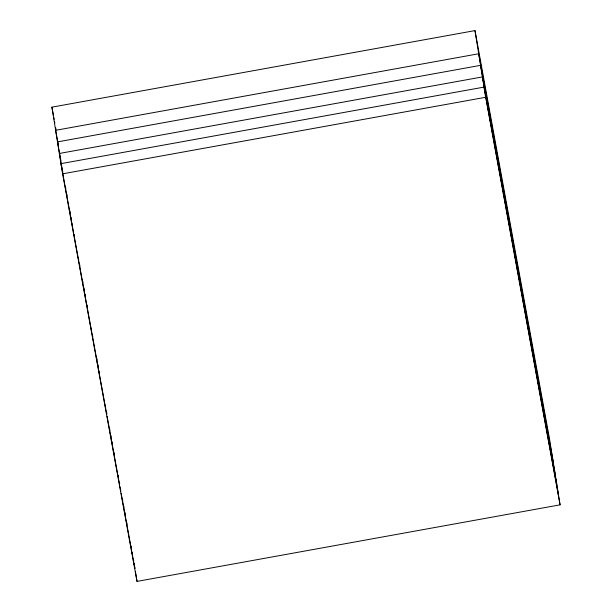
<?xml version="1.0" encoding="UTF-8"?>
<svg xmlns="http://www.w3.org/2000/svg" width="612" height="612" viewBox="0 0 612 612"><rect width="100%" height="100%" fill="white"/><g stroke="black" fill="none" stroke-linecap="round" stroke-linejoin="round"><path stroke-width="0.92" d="M51.928 107.154L474.988 30.6L549.392 438.169L560.072 504.846L137.011 581.4L62.608 173.831L51.928 107.154L53.474 115.599M62.608 173.831L485.668 97.277L474.988 30.6M553.103 461.333L478.699 53.764L55.638 130.31L58.385 145.335M554.954 472.915L480.55 65.346L57.497 141.892L60.236 156.917M556.813 484.497L482.409 76.921L59.349 153.474L62.095 168.499M558.442 494.672L484.038 87.103L60.978 163.649L73.669 233.141M485.668 97.277L560.072 504.846M53.818 117.481L54.162 119.355M54.499 121.237L54.843 123.111M55.7 127.809L56.044 129.69M60.58 158.799L60.925 160.673M62.439 170.381L62.776 172.255M65.522 187.28L65.867 189.162M66.723 193.859L67.068 195.733M69.806 210.757L70.151 212.639M71.007 217.329L71.352 219.211M72.208 223.908L72.553 225.782M74.09 234.235L74.434 236.117M78.382 257.713L78.719 259.595M79.575 264.285L79.92 266.166M82.666 281.191L83.01 283.073M83.867 287.762L84.204 289.644M85.068 294.341L85.405 296.216M86.95 304.669L87.294 306.551M91.234 328.147L91.578 330.029M92.435 334.718L92.779 336.6M96.719 358.196L97.063 360.078M97.92 364.775L98.264 366.649M99.121 371.346L99.465 373.221M105.295 405.152L105.639 407.034M106.496 411.731L106.832 413.605M109.579 428.629L109.923 430.511M110.78 435.201L111.124 437.083M111.981 441.78L112.325 443.654M113.863 452.107L114.207 453.989M118.154 475.585L118.491 477.467M119.348 482.157L119.692 484.038M122.438 499.063L122.782 500.945M123.639 505.634L123.976 507.516M124.833 512.213L125.177 514.088M126.722 522.541L127.067 524.423M131.006 546.019L131.35 547.901M132.207 552.59L132.552 554.472M74.006 235.023L86.522 303.575M86.866 305.457L99.381 374.008M99.725 375.89L106.756 414.393M107.092 416.267L119.608 484.826M119.952 486.701L120.809 491.398M121.153 493.28L126.294 521.447M126.638 523.329L133.668 561.831M134.013 563.713L134.87 568.403M133.462 559.261L133.753 561.043M134.043 562.895L134.342 564.746M134.64 566.597L134.938 568.449M135.382 571.226L137.011 581.4"/></g></svg>
